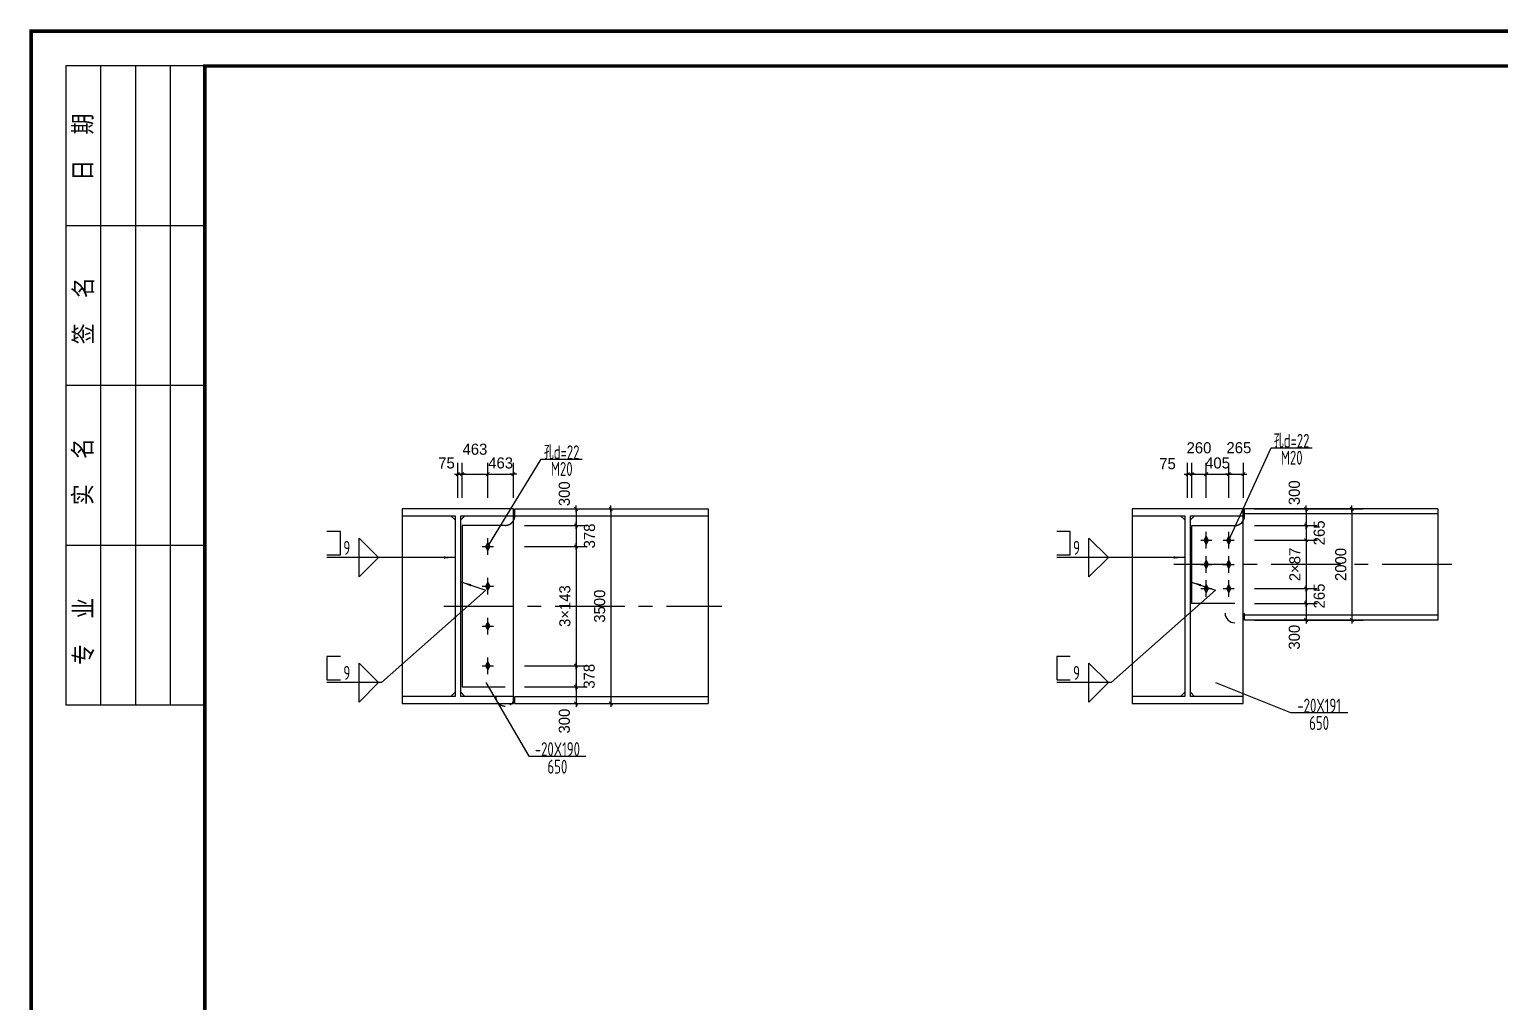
# Model space of a CAD drawing. Extents: x 31132 to 885236, y 345273 to 1212165.
# Drawn here: x 306573 to 333034, y 478555 to 496060 of the extents above; entities that cross this region are included whole.
import ezdxf
from ezdxf.enums import TextEntityAlignment as Align

# ---------------------------------------------------------------- set-up
doc = ezdxf.new("R2010")
doc.units = 0
doc.header["$LTSCALE"] = 1000
for name, pattern in [('CENTER', [2, 1.25, -0.25, 0.25, -0.25]), ('StContinue2d', [0]), ('StDish2d', [60, 30, -30])]:
    doc.linetypes.add(name, pattern=pattern)
doc.layers.get('0').update_dxf_attribs({"linetype": 'CONTINUOUS'})
doc.layers.get('Defpoints').update_dxf_attribs({"linetype": 'CONTINUOUS'})
for name, color, linetype in [('AXIS', 253, 'CENTER'), ('DIM', 3, 'CONTINUOUS'), ('TEXT', 7, 'CONTINUOUS'), ('TK', 4, 'CONTINUOUS'), ('TQ', 7, 'CONTINUOUS')]:
    doc.layers.add(name, color=color, linetype=linetype)
for name, color, linetype, true_color in [('Beam', 131, 'StContinue2d', 0xaaffff), ('Bolt', 7, 'StContinue2d', 0xff3f3f), ('Hide', 3, 'StDish2d', 0x00ff00), ('PlateStiff', 103, 'StContinue2d', 0x7ebd8d)]:
    doc.layers.add(name, color=color, linetype=linetype, true_color=true_color)
doc.styles.add('StTextStyle', font='yjkeng.shx', dxfattribs={"width": 0.7, "height": 250, "bigfont": 'yjkchn.shx'})
doc.styles.add('STYLE1', font='')
doc.styles.add('TSSD_Norm', font='tssdeng.shx', dxfattribs={"bigfont": 'hztxt.shx'})
doc.styles.get('STYLE1').set_extended_font_data('Structure Fonts')
doc.dimstyles.new('副本 DIM20', dxfattribs={"dimtxt": 200, "dimasz": 0.3, "dimexe": 200, "dimexo": 200, "dimgap": 100, "dimtad": 1, "dimdec": 0, "dimzin": 0, "dimdsep": 46, "dimtxsty": 'STYLE1', "dimblk": 'Studio2', "dimcen": 0, "dimdle": 200, "dimclrd": 6, "dimclre": 6, "dimclrt": 7, "dimazin": 0, "dimtfac": 1, "dimtdec": 0, "dimtix": 1, "dimtmove": 2, "dimatfit": 3, "dimldrblk": 'Studio2', "dimfxl": 1, "dimtolj": 1, "dimtzin": 0, "dimarcsym": 0})

# ---------------------------------------------------------------- blocks, each defined once
blk = doc.blocks.new('_TSHQ_H')
at = {"layer": 'TQ'}
for p, q in [((-92, 0), (-92, 20)), ((0, 20), (-92, 20)), ((-69, 0), (-69, 20)), ((-46, 0), (-46, 20)), ((-23, 0), (-23, 20)), ((0, 0), (0, 20)), ((0, 15), (-92, 15)), ((0, 10), (-92, 10)), ((0, 5), (-92, 5))]:
    blk.add_line(p, q, dxfattribs=at)
at = {"layer": 'TEXT', "style": 'TSSD_Norm'}
for s, p in [('专  业', (-81.37, 15.89)), ('实  名', (-58.38, 16)), ('签  名', (-35.23, 15.89)), ('日  期', (-11.69, 16))]:
    blk.add_text(s, height=3, dxfattribs=at).set_placement(p, align=Align.CENTER)
blk = doc.blocks.new('Studio2')
blk.add_line((-200, 0), (200, 0))
blk.add_lwpolyline([(-106, -106, 60, 60, 0), (106, 106, 100, 100, 0)], format="xyseb")
blk = doc.blocks.new('*D2424')
at = {"layer": 'Defpoints', "color": 0, "transparency": 16777216}
for p in [(315280, 487436), (315280, 487136), (316405, 487136)]:
    blk.add_point(p, dxfattribs=at)
at = {"layer": 'DIM', "color": 6, "lineweight": -2, "transparency": 16777216}
for p, q in [((315480, 487436), (316605, 487436)), ((316405, 487436), (316405, 487137)), ((315480, 487136), (316605, 487136))]:
    blk.add_line(p, q, dxfattribs=at)
at = {"layer": 'DIM', "color": 6, "lineweight": -2, "transparency": 16777216, "xscale": 0.3, "yscale": 0.3, "zscale": 0.3}
for p, rotation in [((316405, 487436), 90), ((316405, 487136), 270)]:
    blk.add_blockref('Studio2', p, dxfattribs=dict(at, rotation=rotation))
at = {"layer": 'DIM', "color": 7, "transparency": 16777216, "insert": (316195, 487708), "char_height": 200, "attachment_point": 5, "rotation": 90, "style": 'STYLE1'}
blk.add_mtext('\\A1;300', dxfattribs=at)
blk = doc.blocks.new('*D2425')
at = {"layer": 'Defpoints', "color": 0, "transparency": 16777216}
for p in [(315280, 487136), (315280, 486759), (316405, 486759)]:
    blk.add_point(p, dxfattribs=at)
at = {"layer": 'DIM', "color": 6, "lineweight": -2, "transparency": 16777216}
for p, q in [((315480, 487136), (316605, 487136)), ((316405, 487136), (316405, 486759)), ((315480, 486759), (316605, 486759))]:
    blk.add_line(p, q, dxfattribs=at)
at = {"layer": 'DIM', "color": 6, "lineweight": -2, "transparency": 16777216, "xscale": 0.3, "yscale": 0.3, "zscale": 0.3}
for p, rotation in [((316405, 487136), 90), ((316405, 486759), 270)]:
    blk.add_blockref('Studio2', p, dxfattribs=dict(at, rotation=rotation))
at = {"layer": 'DIM', "color": 7, "transparency": 16777216, "insert": (316648, 486948), "char_height": 200, "attachment_point": 5, "rotation": 90, "style": 'STYLE1'}
blk.add_mtext('\\A1;378', dxfattribs=at)
blk = doc.blocks.new('*D2426')
at = {"layer": 'Defpoints', "color": 0, "transparency": 16777216}
for p in [(315280, 486759), (315280, 484614), (316405, 484614)]:
    blk.add_point(p, dxfattribs=at)
at = {"layer": 'DIM', "color": 6, "lineweight": -2, "transparency": 16777216}
for p, q in [((315480, 486759), (316605, 486759)), ((316405, 486759), (316405, 484614)), ((315480, 484614), (316605, 484614))]:
    blk.add_line(p, q, dxfattribs=at)
at = {"layer": 'DIM', "color": 6, "lineweight": -2, "transparency": 16777216, "xscale": 0.3, "yscale": 0.3, "zscale": 0.3}
for p, rotation in [((316405, 486759), 90), ((316405, 484614), 270)]:
    blk.add_blockref('Studio2', p, dxfattribs=dict(at, rotation=rotation))
at = {"layer": 'DIM', "color": 7, "transparency": 16777216, "insert": (316205, 485686), "char_height": 200, "attachment_point": 5, "rotation": 90, "style": 'STYLE1'}
blk.add_mtext('\\A1;3×143', dxfattribs=at)
blk = doc.blocks.new('*D2427')
at = {"layer": 'Defpoints', "color": 0, "transparency": 16777216}
for p in [(315280, 484614), (315280, 484236), (316405, 484236)]:
    blk.add_point(p, dxfattribs=at)
at = {"layer": 'DIM', "color": 6, "lineweight": -2, "transparency": 16777216}
for p, q in [((315480, 484614), (316605, 484614)), ((316405, 484614), (316405, 484237)), ((315480, 484236), (316605, 484236))]:
    blk.add_line(p, q, dxfattribs=at)
at = {"layer": 'DIM', "color": 6, "lineweight": -2, "transparency": 16777216, "xscale": 0.3, "yscale": 0.3, "zscale": 0.3}
for p, rotation in [((316405, 484614), 90), ((316405, 484236), 270)]:
    blk.add_blockref('Studio2', p, dxfattribs=dict(at, rotation=rotation))
at = {"layer": 'DIM', "color": 7, "transparency": 16777216, "insert": (316643, 484425), "char_height": 200, "attachment_point": 5, "rotation": 90, "style": 'STYLE1'}
blk.add_mtext('\\A1;378', dxfattribs=at)
blk = doc.blocks.new('*D2428')
at = {"layer": 'Defpoints', "color": 0, "transparency": 16777216}
for p in [(315280, 484236), (315280, 483936), (316405, 483936)]:
    blk.add_point(p, dxfattribs=at)
at = {"layer": 'DIM', "color": 6, "lineweight": -2, "transparency": 16777216}
for p, q in [((315480, 484236), (316605, 484236)), ((316405, 484236), (316405, 483937)), ((315480, 483936), (316605, 483936))]:
    blk.add_line(p, q, dxfattribs=at)
at = {"layer": 'DIM', "color": 6, "lineweight": -2, "transparency": 16777216, "xscale": 0.3, "yscale": 0.3, "zscale": 0.3}
for p, rotation in [((316405, 484236), 90), ((316405, 483936), 270)]:
    blk.add_blockref('Studio2', p, dxfattribs=dict(at, rotation=rotation))
at = {"layer": 'DIM', "color": 7, "transparency": 16777216, "insert": (316195, 483618), "char_height": 200, "attachment_point": 5, "rotation": 90, "style": 'STYLE1'}
blk.add_mtext('\\A1;300', dxfattribs=at)
blk = doc.blocks.new('*D2429')
at = {"layer": 'Defpoints', "color": 0, "transparency": 16777216}
for p in [(315280, 487436), (315280, 483936), (317030, 483936)]:
    blk.add_point(p, dxfattribs=at)
at = {"layer": 'DIM', "color": 6, "lineweight": -2, "transparency": 16777216}
for p, q in [((315480, 487436), (317230, 487436)), ((317030, 487436), (317030, 483937)), ((315480, 483936), (317230, 483936))]:
    blk.add_line(p, q, dxfattribs=at)
at = {"layer": 'DIM', "color": 6, "lineweight": -2, "transparency": 16777216, "xscale": 0.3, "yscale": 0.3, "zscale": 0.3}
for p, rotation in [((317030, 487436), 90), ((317030, 483936), 270)]:
    blk.add_blockref('Studio2', p, dxfattribs=dict(at, rotation=rotation))
at = {"layer": 'DIM', "color": 7, "transparency": 16777216, "insert": (316830, 485686), "char_height": 200, "attachment_point": 5, "rotation": 90, "style": 'STYLE1'}
blk.add_mtext('\\A1;3500', dxfattribs=at)
blk = doc.blocks.new('*D2430')
at = {"layer": 'Defpoints', "color": 0, "transparency": 16777216}
for p in [(314355, 488061), (314280, 487436), (314355, 487436)]:
    blk.add_point(p, dxfattribs=at)
at = {"layer": 'DIM', "color": 6, "lineweight": -2, "transparency": 16777216}
for p, q in [((314280, 487636), (314280, 488261)), ((314355, 487636), (314355, 488261)), ((314280, 488061), (314279, 488061)), ((314280, 488061), (314355, 488061)), ((314355, 488061), (314356, 488061))]:
    blk.add_line(p, q, dxfattribs=at)
at = {"layer": 'DIM', "color": 6, "lineweight": -2, "transparency": 16777216, "xscale": 0.3, "yscale": 0.3, "zscale": 0.3}
blk.add_blockref('Studio2', (314280, 488061), dxfattribs=at)
at = {"layer": 'DIM', "color": 6, "lineweight": -2, "transparency": 16777216, "xscale": 0.3, "yscale": 0.3, "zscale": 0.3, "rotation": 180}
blk.add_blockref('Studio2', (314355, 488061), dxfattribs=at)
at = {"layer": 'DIM', "color": 7, "transparency": 16777216, "insert": (314075, 488260), "char_height": 200, "attachment_point": 5, "style": 'STYLE1'}
blk.add_mtext('\\A1;75', dxfattribs=at)
blk = doc.blocks.new('*D2431')
at = {"layer": 'Defpoints', "color": 0, "transparency": 16777216}
for p in [(314818, 488061), (314355, 487436), (314818, 487436)]:
    blk.add_point(p, dxfattribs=at)
at = {"layer": 'DIM', "color": 6, "lineweight": -2, "transparency": 16777216}
for p, q in [((314355, 487636), (314355, 488261)), ((314818, 487636), (314818, 488261)), ((314355, 488061), (314817, 488061))]:
    blk.add_line(p, q, dxfattribs=at)
at = {"layer": 'DIM', "color": 6, "lineweight": -2, "transparency": 16777216, "xscale": 0.3, "yscale": 0.3, "zscale": 0.3, "rotation": 180}
blk.add_blockref('Studio2', (314355, 488061), dxfattribs=at)
at = {"layer": 'DIM', "color": 6, "lineweight": -2, "transparency": 16777216, "xscale": 0.3, "yscale": 0.3, "zscale": 0.3}
blk.add_blockref('Studio2', (314818, 488061), dxfattribs=at)
at = {"layer": 'DIM', "color": 7, "transparency": 16777216, "insert": (314586, 488508), "char_height": 200, "attachment_point": 5, "style": 'STYLE1'}
blk.add_mtext('\\A1;463', dxfattribs=at)
blk = doc.blocks.new('*D2432')
at = {"layer": 'Defpoints', "color": 0, "transparency": 16777216}
for p in [(315280, 488061), (314818, 487436), (315280, 487436)]:
    blk.add_point(p, dxfattribs=at)
at = {"layer": 'DIM', "color": 6, "lineweight": -2, "transparency": 16777216}
for p, q in [((314818, 487636), (314818, 488261)), ((315280, 487636), (315280, 488261)), ((314817, 488061), (314817, 488061)), ((314818, 488061), (315280, 488061)), ((315280, 488061), (315281, 488061))]:
    blk.add_line(p, q, dxfattribs=at)
at = {"layer": 'DIM', "color": 6, "lineweight": -2, "transparency": 16777216, "xscale": 0.3, "yscale": 0.3, "zscale": 0.3}
blk.add_blockref('Studio2', (314818, 488061), dxfattribs=at)
at = {"layer": 'DIM', "color": 6, "lineweight": -2, "transparency": 16777216, "xscale": 0.3, "yscale": 0.3, "zscale": 0.3, "rotation": 180}
blk.add_blockref('Studio2', (315280, 488061), dxfattribs=at)
at = {"layer": 'DIM', "color": 7, "transparency": 16777216, "insert": (315049, 488261), "char_height": 200, "attachment_point": 5, "style": 'STYLE1'}
blk.add_mtext('\\A1;463', dxfattribs=at)
blk = doc.blocks.new('*D2409')
for points in [[(58875.1, 13077.8), (58924.1, 13077.8), (58924.1, 13161.8), (58875.1, 13161.8)], [(59071.1, 13067.8), (58875.1, 13067.8)], [(59336.1, 13067.8), (59071.1, 13067.8)]]:
    blk.add_lwpolyline(points)
blk.add_lwpolyline([(59061, 13067.8), (58991, 12997.8), (58991, 13137.8)], close=True)
blk.add_lwpolyline([(59336.1, 13067.8, 0, 8, 0), (59296.1, 13067.8, 8, 8, 0)], format="xyseb")
at = {"style": 'StTextStyle', "width": 0.7}
blk.add_text('9', height=50, dxfattribs=at).set_placement((58934.1, 13077.8))
blk = doc.blocks.new('*D2410')
for points in [[(59356.1, 12980.3), (59446.1, 12950.3), (59071.1, 12617.8)], [(58924.1, 12711.8), (58875.1, 12711.8), (58875.1, 12627.8), (58924.1, 12627.8)], [(59071.1, 12617.8), (58875.1, 12617.8)]]:
    blk.add_lwpolyline(points)
blk.add_lwpolyline([(59356.1, 12980.3, 0, 8, 0), (59394, 12967.7, 8, 8, 0)], format="xyseb")
blk.add_lwpolyline([(59061, 12617.8), (58991, 12547.8), (58991, 12687.8)], close=True)
at = {"style": 'StTextStyle', "width": 0.7}
blk.add_text('9', height=50, dxfattribs=at).set_placement((58934.1, 12627.8))
blk = doc.blocks.new('*D2433')
at = {"layer": 'Defpoints', "color": 0, "transparency": 16777216}
for p in [(328410, 487436), (328410, 487136), (329535, 487136)]:
    blk.add_point(p, dxfattribs=at)
at = {"layer": 'DIM', "color": 6, "lineweight": -2, "transparency": 16777216}
for p, q in [((328610, 487436), (329735, 487436)), ((329535, 487436), (329535, 487137)), ((328610, 487136), (329735, 487136))]:
    blk.add_line(p, q, dxfattribs=at)
at = {"layer": 'DIM', "color": 6, "lineweight": -2, "transparency": 16777216, "xscale": 0.3, "yscale": 0.3, "zscale": 0.3}
for p, rotation in [((329535, 487436), 90), ((329535, 487136), 270)]:
    blk.add_blockref('Studio2', p, dxfattribs=dict(at, rotation=rotation))
at = {"layer": 'DIM', "color": 7, "transparency": 16777216, "insert": (329325, 487726), "char_height": 200, "attachment_point": 5, "rotation": 90, "style": 'STYLE1'}
blk.add_mtext('\\A1;300', dxfattribs=at)
blk = doc.blocks.new('*D2434')
at = {"layer": 'Defpoints', "color": 0, "transparency": 16777216}
for p in [(328410, 487136), (328410, 486871), (329535, 486871)]:
    blk.add_point(p, dxfattribs=at)
at = {"layer": 'DIM', "color": 6, "lineweight": -2, "transparency": 16777216}
for p, q in [((328610, 487136), (329735, 487136)), ((329535, 487136), (329535, 486872)), ((328610, 486871), (329735, 486871))]:
    blk.add_line(p, q, dxfattribs=at)
at = {"layer": 'DIM', "color": 6, "lineweight": -2, "transparency": 16777216, "xscale": 0.3, "yscale": 0.3, "zscale": 0.3}
for p, rotation in [((329535, 487136), 90), ((329535, 486871), 270)]:
    blk.add_blockref('Studio2', p, dxfattribs=dict(at, rotation=rotation))
at = {"layer": 'DIM', "color": 7, "transparency": 16777216, "insert": (329773, 487004), "char_height": 200, "attachment_point": 5, "rotation": 90, "style": 'STYLE1'}
blk.add_mtext('\\A1;265', dxfattribs=at)
blk = doc.blocks.new('*D2435')
at = {"layer": 'Defpoints', "color": 0, "transparency": 16777216}
for p in [(328410, 486871), (328410, 486001), (329535, 486001)]:
    blk.add_point(p, dxfattribs=at)
at = {"layer": 'DIM', "color": 6, "lineweight": -2, "transparency": 16777216}
for p, q in [((328610, 486871), (329735, 486871)), ((329535, 486872), (329535, 486872)), ((329535, 486871), (329535, 486001)), ((328610, 486001), (329735, 486001)), ((329535, 486001), (329535, 486001))]:
    blk.add_line(p, q, dxfattribs=at)
at = {"layer": 'DIM', "color": 6, "lineweight": -2, "transparency": 16777216, "xscale": 0.3, "yscale": 0.3, "zscale": 0.3}
for p, rotation in [((329535, 486871), 270), ((329535, 486001), 90)]:
    blk.add_blockref('Studio2', p, dxfattribs=dict(at, rotation=rotation))
at = {"layer": 'DIM', "color": 7, "transparency": 16777216, "insert": (329335, 486436), "char_height": 200, "attachment_point": 5, "rotation": 90, "style": 'STYLE1'}
blk.add_mtext('\\A1;2×87', dxfattribs=at)
blk = doc.blocks.new('*D2436')
at = {"layer": 'Defpoints', "color": 0, "transparency": 16777216}
for p in [(328410, 486001), (328410, 485736), (329535, 485736)]:
    blk.add_point(p, dxfattribs=at)
at = {"layer": 'DIM', "color": 6, "lineweight": -2, "transparency": 16777216}
for p, q in [((328610, 486001), (329735, 486001)), ((329535, 486001), (329535, 485737)), ((328610, 485736), (329735, 485736))]:
    blk.add_line(p, q, dxfattribs=at)
at = {"layer": 'DIM', "color": 6, "lineweight": -2, "transparency": 16777216, "xscale": 0.3, "yscale": 0.3, "zscale": 0.3}
for p, rotation in [((329535, 486001), 90), ((329535, 485736), 270)]:
    blk.add_blockref('Studio2', p, dxfattribs=dict(at, rotation=rotation))
at = {"layer": 'DIM', "color": 7, "transparency": 16777216, "insert": (329773, 485869), "char_height": 200, "attachment_point": 5, "rotation": 90, "style": 'STYLE1'}
blk.add_mtext('\\A1;265', dxfattribs=at)
blk = doc.blocks.new('*D2437')
at = {"layer": 'Defpoints', "color": 0, "transparency": 16777216}
for p in [(328410, 485736), (328410, 485436), (329535, 485436)]:
    blk.add_point(p, dxfattribs=at)
at = {"layer": 'DIM', "color": 6, "lineweight": -2, "transparency": 16777216}
for p, q in [((328610, 485736), (329735, 485736)), ((329535, 485736), (329535, 485437)), ((328610, 485436), (329735, 485436))]:
    blk.add_line(p, q, dxfattribs=at)
at = {"layer": 'DIM', "color": 6, "lineweight": -2, "transparency": 16777216, "xscale": 0.3, "yscale": 0.3, "zscale": 0.3}
for p, rotation in [((329535, 485736), 90), ((329535, 485436), 270)]:
    blk.add_blockref('Studio2', p, dxfattribs=dict(at, rotation=rotation))
at = {"layer": 'DIM', "color": 7, "transparency": 16777216, "insert": (329325, 485127), "char_height": 200, "attachment_point": 5, "rotation": 90, "style": 'STYLE1'}
blk.add_mtext('\\A1;300', dxfattribs=at)
blk = doc.blocks.new('*D2438')
at = {"layer": 'Defpoints', "color": 0, "transparency": 16777216}
for p in [(328410, 487436), (328410, 485436), (330360, 485436)]:
    blk.add_point(p, dxfattribs=at)
at = {"layer": 'DIM', "color": 6, "lineweight": -2, "transparency": 16777216}
for p, q in [((328610, 487436), (330560, 487436)), ((330360, 487436), (330360, 485437)), ((328610, 485436), (330560, 485436))]:
    blk.add_line(p, q, dxfattribs=at)
at = {"layer": 'DIM', "color": 6, "lineweight": -2, "transparency": 16777216, "xscale": 0.3, "yscale": 0.3, "zscale": 0.3}
for p, rotation in [((330360, 487436), 90), ((330360, 485436), 270)]:
    blk.add_blockref('Studio2', p, dxfattribs=dict(at, rotation=rotation))
at = {"layer": 'DIM', "color": 7, "transparency": 16777216, "insert": (330160, 486436), "char_height": 200, "attachment_point": 5, "rotation": 90, "style": 'STYLE1'}
blk.add_mtext('\\A1;2000', dxfattribs=at)
blk = doc.blocks.new('*D2439')
at = {"layer": 'Defpoints', "color": 0, "transparency": 16777216}
for p in [(327480, 488061), (327405, 487436), (327480, 487436)]:
    blk.add_point(p, dxfattribs=at)
at = {"layer": 'DIM', "color": 6, "lineweight": -2, "transparency": 16777216}
for p, q in [((327405, 487636), (327405, 488261)), ((327480, 487636), (327480, 488261)), ((327405, 488061), (327404, 488061)), ((327405, 488061), (327480, 488061)), ((327480, 488061), (327481, 488061))]:
    blk.add_line(p, q, dxfattribs=at)
at = {"layer": 'DIM', "color": 6, "lineweight": -2, "transparency": 16777216, "xscale": 0.3, "yscale": 0.3, "zscale": 0.3}
blk.add_blockref('Studio2', (327405, 488061), dxfattribs=at)
at = {"layer": 'DIM', "color": 6, "lineweight": -2, "transparency": 16777216, "xscale": 0.3, "yscale": 0.3, "zscale": 0.3, "rotation": 180}
blk.add_blockref('Studio2', (327480, 488061), dxfattribs=at)
at = {"layer": 'DIM', "color": 7, "transparency": 16777216, "insert": (327044, 488248), "char_height": 200, "attachment_point": 5, "style": 'STYLE1'}
blk.add_mtext('\\A1;75', dxfattribs=at)
blk = doc.blocks.new('*D2440')
at = {"layer": 'Defpoints', "color": 0, "transparency": 16777216}
for p in [(327740, 488061), (327480, 487436), (327740, 487436)]:
    blk.add_point(p, dxfattribs=at)
at = {"layer": 'DIM', "color": 6, "lineweight": -2, "transparency": 16777216}
for p, q in [((327480, 487636), (327480, 488261)), ((327740, 487636), (327740, 488261)), ((327480, 488061), (327740, 488061))]:
    blk.add_line(p, q, dxfattribs=at)
at = {"layer": 'DIM', "color": 6, "lineweight": -2, "transparency": 16777216, "xscale": 0.3, "yscale": 0.3, "zscale": 0.3, "rotation": 180}
blk.add_blockref('Studio2', (327480, 488061), dxfattribs=at)
at = {"layer": 'DIM', "color": 6, "lineweight": -2, "transparency": 16777216, "xscale": 0.3, "yscale": 0.3, "zscale": 0.3}
blk.add_blockref('Studio2', (327740, 488061), dxfattribs=at)
at = {"layer": 'DIM', "color": 7, "transparency": 16777216, "insert": (327610, 488533), "char_height": 200, "attachment_point": 5, "style": 'STYLE1'}
blk.add_mtext('\\A1;260', dxfattribs=at)
blk = doc.blocks.new('*D2441')
at = {"layer": 'Defpoints', "color": 0, "transparency": 16777216}
for p in [(328145, 488061), (327740, 487436), (328145, 487436)]:
    blk.add_point(p, dxfattribs=at)
at = {"layer": 'DIM', "color": 6, "lineweight": -2, "transparency": 16777216}
for p, q in [((327740, 487636), (327740, 488261)), ((328145, 487636), (328145, 488261)), ((327740, 488061), (327739, 488061)), ((327740, 488061), (328145, 488061)), ((328145, 488061), (328146, 488061))]:
    blk.add_line(p, q, dxfattribs=at)
at = {"layer": 'DIM', "color": 6, "lineweight": -2, "transparency": 16777216, "xscale": 0.3, "yscale": 0.3, "zscale": 0.3}
blk.add_blockref('Studio2', (327740, 488061), dxfattribs=at)
at = {"layer": 'DIM', "color": 6, "lineweight": -2, "transparency": 16777216, "xscale": 0.3, "yscale": 0.3, "zscale": 0.3, "rotation": 180}
blk.add_blockref('Studio2', (328145, 488061), dxfattribs=at)
at = {"layer": 'DIM', "color": 7, "transparency": 16777216, "insert": (327943, 488261), "char_height": 200, "attachment_point": 5, "style": 'STYLE1'}
blk.add_mtext('\\A1;405', dxfattribs=at)
blk = doc.blocks.new('*D2442')
at = {"layer": 'Defpoints', "color": 0, "transparency": 16777216}
for p in [(328410, 488061), (328145, 487436), (328410, 487436)]:
    blk.add_point(p, dxfattribs=at)
at = {"layer": 'DIM', "color": 6, "lineweight": -2, "transparency": 16777216}
for p, q in [((328145, 487636), (328145, 488261)), ((328410, 487636), (328410, 488261)), ((328145, 488061), (328410, 488061))]:
    blk.add_line(p, q, dxfattribs=at)
at = {"layer": 'DIM', "color": 6, "lineweight": -2, "transparency": 16777216, "xscale": 0.3, "yscale": 0.3, "zscale": 0.3, "rotation": 180}
blk.add_blockref('Studio2', (328145, 488061), dxfattribs=at)
at = {"layer": 'DIM', "color": 6, "lineweight": -2, "transparency": 16777216, "xscale": 0.3, "yscale": 0.3, "zscale": 0.3}
blk.add_blockref('Studio2', (328410, 488061), dxfattribs=at)
at = {"layer": 'DIM', "color": 7, "transparency": 16777216, "insert": (328327, 488535), "char_height": 200, "attachment_point": 5, "style": 'STYLE1'}
blk.add_mtext('\\A1;265', dxfattribs=at)
blk = doc.blocks.new('*D2413')
for points in [[(61500.1, 13077.8), (61549.1, 13077.8), (61549.1, 13161.8), (61500.1, 13161.8)], [(61696.1, 13067.8), (61500.1, 13067.8)], [(61961.1, 13067.8), (61696.1, 13067.8)]]:
    blk.add_lwpolyline(points)
blk.add_lwpolyline([(61686, 13067.8), (61616, 12997.8), (61616, 13137.8)], close=True)
blk.add_lwpolyline([(61961.1, 13067.8, 0, 8, 0), (61921.1, 13067.8, 8, 8, 0)], format="xyseb")
at = {"style": 'StTextStyle', "width": 0.7}
blk.add_text('9', height=50, dxfattribs=at).set_placement((61559.1, 13077.8))
blk = doc.blocks.new('*D2414')
for points in [[(61981.1, 12980.3), (62071.1, 12950.3), (61696.1, 12617.8)], [(61549.1, 12711.8), (61500.1, 12711.8), (61500.1, 12627.8), (61549.1, 12627.8)], [(61696.1, 12617.8), (61500.1, 12617.8)]]:
    blk.add_lwpolyline(points)
blk.add_lwpolyline([(61981.1, 12980.3, 0, 8, 0), (62019, 12967.7, 8, 8, 0)], format="xyseb")
blk.add_lwpolyline([(61686, 12617.8), (61616, 12547.8), (61616, 12687.8)], close=True)
at = {"style": 'StTextStyle', "width": 0.7}
blk.add_text('9', height=50, dxfattribs=at).set_placement((61559.1, 12627.8))

msp = doc.modelspace()

# ---------------------------------------------------------------- linework, layer by layer
for points in [[(328145.03, 486871.38), (328910.03, 488535.87)], [(328910.03, 488535.87), (329645.03, 488535.87)], [(314817.53, 486758.88), (315780.03, 488328.89)], [(315780.03, 488328.89), (316515.03, 488328.89)], [(314780.03, 484311.38), (315555.03, 482989.59)], [(327905.03, 484311.38), (329255.84, 483772.46)], [(329255.84, 483772.46), (330284.84, 483772.46)], [(315555.03, 482989.59), (316584.03, 482989.59)]]:
    msp.add_lwpolyline(points)
at = {"layer": 'AXIS'}
for p, q in [((332155.03, 486436.38), (327155.03, 486436.38)), ((314030.03, 485686.38), (319030.03, 485686.38))]:
    msp.add_line(p, q, dxfattribs=at)
at = {"layer": 'Beam'}
for p, q in [((313280.03, 487436.38), (313280.03, 487311.38)), ((315280.03, 487436.38), (313280.03, 487436.38)), ((315280.03, 487311.38), (315280.03, 487436.38)), ((315305.03, 487311.38), (315305.03, 487436.38)), ((315305.03, 487436.38), (318780.03, 487436.38)), ((318780.03, 487436.38), (318780.03, 487311.38)), ((328405.03, 487436.38), (326405.03, 487436.38)), ((326405.03, 487436.38), (326405.03, 487311.38)), ((328405.03, 487311.38), (328405.03, 487436.38)), ((328430.03, 487346.38), (328430.03, 487436.38)), ((331905.03, 487436.38), (328430.03, 487436.38)), ((331905.03, 487436.38), (331905.03, 487346.38)), ((313280.03, 487311.38), (314230.03, 487311.38)), ((314230.03, 487311.38), (314230.03, 484061.38)), ((314330.03, 484061.38), (314330.03, 487311.38)), ((314330.03, 487311.38), (315280.03, 487311.38)), ((315305.03, 487311.38), (318780.03, 487311.38)), ((318780.03, 487311.38), (318780.03, 484061.38)), ((326405.03, 487311.38), (327355.03, 487311.38)), ((327355.03, 487311.38), (327355.03, 484061.38)), ((327455.03, 487311.38), (328405.03, 487311.38)), ((327455.03, 484061.38), (327455.03, 487311.38)), ((328430.03, 487311.38), (328430.03, 487346.38)), ((331905.03, 487346.38), (328430.03, 487346.38)), ((331905.03, 487346.38), (331905.03, 485526.38)), ((327480.03, 485736.38), (327480.03, 487136.38)), ((327480.03, 487136.38), (328255.03, 487136.38)), ((328255.03, 485736.38), (327480.03, 485736.38)), ((328430.03, 485526.38), (328430.03, 485561.38)), ((331905.03, 485526.38), (328430.03, 485526.38)), ((328430.03, 485436.38), (328430.03, 485526.38)), ((331905.03, 485436.38), (328430.03, 485436.38)), ((331905.03, 485526.38), (331905.03, 485436.38)), ((314230.03, 484061.38), (313280.03, 484061.38)), ((313280.03, 484061.38), (313280.03, 483936.38)), ((315280.03, 484061.38), (314330.03, 484061.38)), ((315280.03, 483936.38), (315280.03, 484061.38)), ((315305.03, 484061.38), (318780.03, 484061.38)), ((315305.03, 483936.38), (315305.03, 484061.38)), ((318780.03, 484061.38), (318780.03, 483936.38)), ((327355.03, 484061.38), (326405.03, 484061.38)), ((326405.03, 484061.38), (326405.03, 483936.38)), ((328405.03, 484061.38), (327455.03, 484061.38)), ((328405.03, 483936.38), (328405.03, 484061.38)), ((313280.03, 483936.38), (315280.03, 483936.38)), ((315305.03, 483936.38), (318780.03, 483936.38)), ((326405.03, 483936.38), (328405.03, 483936.38))]:
    msp.add_line(p, q, dxfattribs=at)
for centre, radius, start, end in [((315132.53, 487311.38), 172.5, 328.767741, 0), ((328255.03, 487311.38), 175, 270, 0), ((328255.03, 485561.38), 175, 180, 270), ((315132.53, 484061.38), 172.5, 297.535482, 328.767741)]:
    msp.add_arc(centre, radius, start, end, dxfattribs=at)
at = {"layer": 'Bolt'}
for p, q in [((314817.53, 486608.88), (314817.53, 486908.88)), ((327740.03, 486721.38), (327740.03, 487021.38)), ((328145.03, 486721.38), (328145.03, 487021.38)), ((314717.53, 486758.88), (314917.53, 486758.88)), ((327640.03, 486871.38), (327840.03, 486871.38)), ((328045.03, 486871.38), (328245.03, 486871.38)), ((327640.03, 486436.38), (327840.03, 486436.38)), ((327740.03, 486286.38), (327740.03, 486586.38)), ((328045.03, 486436.38), (328245.03, 486436.38)), ((328145.03, 486286.38), (328145.03, 486586.38)), ((314817.53, 485893.88), (314817.53, 486193.88)), ((327740.03, 485851.38), (327740.03, 486151.38)), ((328145.03, 485851.38), (328145.03, 486151.38)), ((314717.53, 486043.88), (314917.53, 486043.88)), ((327640.03, 486001.38), (327840.03, 486001.38)), ((328045.03, 486001.38), (328245.03, 486001.38)), ((314717.53, 485328.88), (314917.53, 485328.88)), ((314817.53, 485178.88), (314817.53, 485478.88)), ((314717.53, 484613.88), (314917.53, 484613.88)), ((314817.53, 484463.88), (314817.53, 484763.88))]:
    msp.add_line(p, q, dxfattribs=at)
for points in [[(327690.03, 486871.38), (327740.03, 486971.38), (327740.03, 486771.38), (327790.03, 486871.38)], [(328095.03, 486871.38), (328145.03, 486971.38), (328145.03, 486771.38), (328195.03, 486871.38)], [(314767.53, 486758.88), (314817.53, 486858.88), (314817.53, 486658.88), (314867.53, 486758.88)], [(327690.03, 486436.38), (327740.03, 486536.38), (327740.03, 486336.38), (327790.03, 486436.38)], [(328095.03, 486436.38), (328145.03, 486536.38), (328145.03, 486336.38), (328195.03, 486436.38)], [(314767.53, 486043.88), (314817.53, 486143.88), (314817.53, 485943.88), (314867.53, 486043.88)], [(327690.03, 486001.38), (327740.03, 486101.38), (327740.03, 485901.38), (327790.03, 486001.38)], [(328095.03, 486001.38), (328145.03, 486101.38), (328145.03, 485901.38), (328195.03, 486001.38)], [(314767.53, 485328.88), (314817.53, 485428.88), (314817.53, 485228.88), (314867.53, 485328.88)], [(314767.53, 484613.88), (314817.53, 484713.88), (314817.53, 484513.88), (314867.53, 484613.88)]]:
    msp.add_solid(points, dxfattribs=at)
at = {"layer": 'Hide'}
for p, q in [((328405.03, 484061.38), (328405.03, 487311.38)), ((315132.53, 487138.88), (314355.03, 487138.88)), ((314355.03, 487138.88), (314355.03, 484233.88)), ((314355.03, 484233.88), (315132.53, 484233.88))]:
    msp.add_line(p, q, dxfattribs=at)
for centre, radius, start, end in [((315132.53, 487311.38), 172.5, 270, 0), ((328255.03, 487311.38), 175, 270, 0), ((315132.53, 484061.38), 172.5, 180, 270)]:
    msp.add_arc(centre, radius, start, end, dxfattribs=at)
at = {"layer": 'PlateStiff'}
for p, q in [((313280.03, 487311.38), (313280.03, 484061.38)), ((314155.03, 487311.38), (314230.03, 487236.38)), ((314405.03, 487311.38), (314330.03, 487236.38)), ((315280.03, 484061.38), (315280.03, 487311.38)), ((326405.03, 487311.38), (326405.03, 484061.38)), ((327280.03, 487311.38), (327355.03, 487236.38)), ((327530.03, 487311.38), (327455.03, 487236.38)), ((328405.03, 487221.24), (328405.03, 487311.38)), ((328405.03, 484061.38), (328405.03, 485651.52)), ((314155.03, 484061.38), (314230.03, 484136.38)), ((314330.03, 484136.38), (314405.03, 484061.38)), ((327280.03, 484061.38), (327355.03, 484136.38)), ((327455.03, 484136.38), (327530.03, 484061.38))]:
    msp.add_line(p, q, dxfattribs=at)
at = {"layer": 'TK', "const_width": 62.5}
for points in [[(306604.54, 458903.55), (306604.54, 496028.55), (359104.54, 496028.55), (359104.54, 458903.55)], [(309729.54, 459528.55), (309729.54, 495403.55), (358479.54, 495403.55), (358479.54, 459528.55)]]:
    msp.add_lwpolyline(points, close=True, dxfattribs=at)

# ---------------------------------------------------------------- block references
at = {"layer": 'DIM', "xscale": 5, "yscale": 5, "zscale": 5}
for name in ['*D2409', '*D2413', '*D2410', '*D2414']:
    msp.add_blockref(name, (17549.56, 421222.28), dxfattribs=at)
at = {"layer": 'TK', "xscale": 125, "yscale": 125, "zscale": 125, "rotation": 90}
msp.add_blockref('_TSHQ_H', (309729.54, 495403.55), dxfattribs=at)

# ---------------------------------------------------------------- texts
at = {"style": 'StTextStyle', "width": 0.7}
for s, p in [('孔d=22', (329277.53, 488535.87)), ('孔d=22', (316147.53, 488328.89)), ('-20X191', (329770.34, 483772.46)), ('-20X190', (316069.53, 482989.59))]:
    msp.add_text(s, height=250, dxfattribs=at).set_placement(p, align=Align.CENTER)
for s, p in [('M20', (329277.53, 488480.92)), ('M20', (316147.53, 488278.81)), ('650', (329770.34, 483709.53)), ('650', (316069.53, 482923.41))]:
    msp.add_text(s, height=250, dxfattribs=at).set_placement(p, align=Align.TOP_CENTER)

# ---------------------------------------------------------------- dimensions: what is measured, and where the dimension line sits
at = {"layer": 'DIM'}
for base, p1, p2, angle, picture, middle in [((314817.53421009, 488061.37884059), (314355.03421009, 487436.37884059), (314817.53421009, 487436.37884059), 0, '*D2431', (314586.28421009, 488508.23706893)), ((327740.03, 488061.38), (327480.03, 487436.38), (327740.03, 487436.38), 0, '*D2440', (327610.03, 488533.37)), ((328410.03, 488061.38), (328145.03, 487436.38), (328410.03, 487436.38), 0, '*D2442', (328326.65, 488535.33)), ((314355.03, 488061.38), (314280.03, 487436.38), (314355.03, 487436.38), 0, '*D2430', (314074.59, 488259.84)), ((327480.03, 488061.38), (327405.03, 487436.38), (327480.03, 487436.38), 0, '*D2439', (327043.79, 488247.78)), ((329535.03, 487136.38), (328410.03, 487436.38), (328410.03, 487136.38), 270, '*D2433', (329325.03, 487725.95)), ((316405.03, 487136.38), (315280.03, 487436.38), (315280.03, 487136.38), 270, '*D2424', (316195.03, 487707.91)), ((316405.03421009, 486758.87884059), (315280.03421009, 487136.37884059), (315280.03421009, 486758.87884059), 270, '*D2425', (316648.14601537, 486947.62884059)), ((329535.03, 486871.38), (328410.03, 487136.38), (328410.03, 486871.38), 270, '*D2434', (329773.26, 487003.88)), ((329535.03, 485736.38), (328410.03, 486001.38), (328410.03, 485736.38), 270, '*D2436', (329773.26, 485868.88)), ((329535.03, 485436.38), (328410.03, 485736.38), (328410.03, 485436.38), 270, '*D2437', (329325.03, 485126.95)), ((316405.03421009, 484236.37884059), (315280.03421009, 484613.87884059), (315280.03421009, 484236.37884059), 270, '*D2427', (316643.42217284, 484425.12884059)), ((316405.03, 483936.38), (315280.03, 484236.38), (315280.03, 483936.38), 270, '*D2428', (316195.03, 483617.53))]:
    dim = msp.add_linear_dim(base=base, p1=p1, p2=p2, angle=angle, dimstyle='副本 DIM20', dxfattribs=at)
    dim.commit()
    dim.dimension.update_dxf_attribs({"geometry": picture, "text_midpoint": middle, "dimtype": 161})
for p1, p2, distance, picture, middle in [((314817.53421009, 487436.37884059), (315280.03421009, 487436.37884059), 625, '*D2432', (315048.78421009, 488261.37884059)), ((327740.03, 487436.38), (328145.03, 487436.38), 625, '*D2441', (327942.53, 488261.38)), ((315280.03, 487436.38), (315280.03, 483936.38), 1750, '*D2429', (316830.03, 485686.38)), ((328410.03, 487436.38), (328410.03, 485436.38), 1950, '*D2438', (330160.03, 486436.38))]:
    dim = msp.add_aligned_dim(p1=p1, p2=p2, distance=distance, dimstyle='副本 DIM20', dxfattribs=at)
    dim.commit()
    dim.dimension.update_dxf_attribs({"geometry": picture, "text_midpoint": middle})
for p1, p2, text, picture, middle in [((328410.03, 486871.38), (328410.03, 486001.38), '2×87', '*D2435', (329335.03, 486436.38)), ((315280.03, 486758.88), (315280.03, 484613.88), '3×143', '*D2426', (316205.03, 485686.38))]:
    dim = msp.add_aligned_dim(p1=p1, p2=p2, distance=1125, text=text, dimstyle='副本 DIM20', dxfattribs=at)
    dim.commit()
    dim.dimension.update_dxf_attribs({"geometry": picture, "text_midpoint": middle})

doc.saveas('drawing.dxf')
